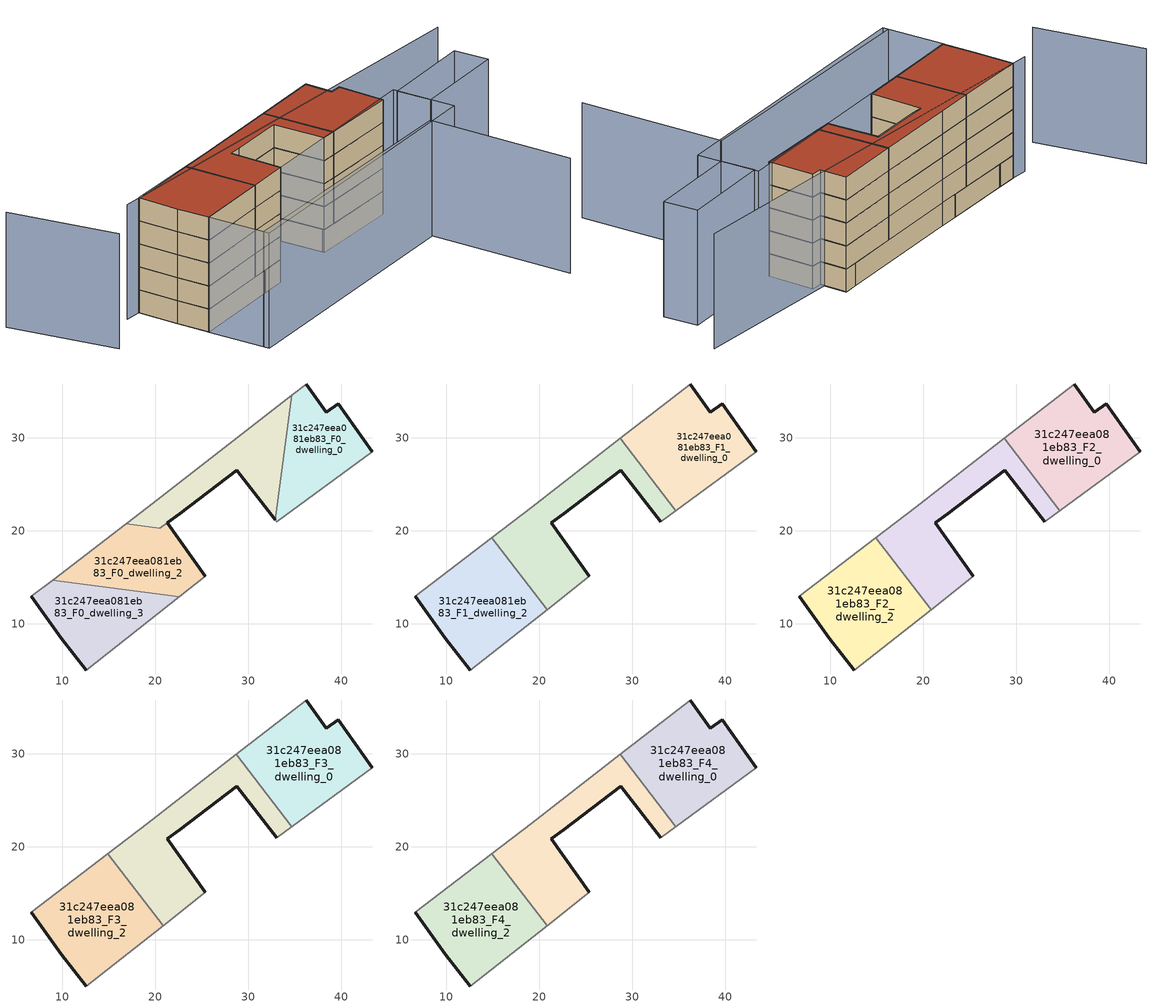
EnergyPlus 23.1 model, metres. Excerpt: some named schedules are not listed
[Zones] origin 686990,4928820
31c247eea081eb83_F0_dwelling_0
 floor ground (EU_floor_Construction): 43.34,28.52 39.7,33.67 38.39,32.75 36.24,35.79 34.68,34.58 32.91,21.19 33.08,20.97 z0
 wall outside (EU_wall_Construction): 36.24,35.79 38.39,32.75 39.7,33.67 43.34,28.52 z0:3
 wall adiabatic (EU_wall_Construction): 43.34,28.52 33.08,20.97 32.91,21.19 / 34.68,34.58 36.24,35.79 z0:3
 wall to 31c247eea081eb83_F0_dwelling_1 (EU_wall_Construction): 32.91,21.19 34.68,34.58 z0:3
31c247eea081eb83_F0_dwelling_1
 floor ground (EU_floor_Construction): 32.91,21.19 34.68,34.58 19.19,22.53 16.9,20.78 20.51,20.3 22.63,21.81 28.77,26.51 z0
 wall outside (EU_wall_Construction): 32.91,21.19 28.77,26.51 22.63,21.81 21.3,20.86 z0:3
 wall adiabatic (EU_wall_Construction): 16.9,20.78 19.19,22.53 34.68,34.58 z0:3
 wall to 31c247eea081eb83_F0_dwelling_2 (EU_wall_Construction): 20.5,20.3 16.9,20.78 / 21.3,20.86 20.51,20.3 z0:3; 20.5,20.3,2.99 20.51,20.3,0 20.5,20.3,0
31c247eea081eb83_F0_dwelling_2
 floor ground (EU_floor_Construction): 25.41,15.1 21.3,20.86 20.51,20.3 16.9,20.78 8.97,14.7 22.6,12.9 z0
 wall outside (EU_wall_Construction): 21.3,20.86 25.41,15.1 z0:3
 wall adiabatic (EU_wall_Construction): 8.97,14.7 16.9,20.78 / 25.41,15.1 22.6,12.9 z0:3
 wall to 31c247eea081eb83_F0_dwelling_3 (EU_wall_Construction): 22.6,12.9 8.97,14.7 z0:3
31c247eea081eb83_F0_dwelling_3
 floor ground (EU_floor_Construction): 22.6,12.9 8.97,14.7 6.7,12.95 9.93,8.47 12.59,5.03 z0
 wall outside (EU_wall_Construction): 12.59,5.03 9.93,8.47 6.7,12.95 z0:3
 wall adiabatic (EU_wall_Construction): 22.6,12.9 12.59,5.03 / 6.7,12.95 8.97,14.7 z0:3
31c247eea081eb83_F1_dwelling_0
 floor to 31c247eea081eb83_F0_dwelling_0 (EU_floor_Construction): 43.34,28.52 39.7,33.67 38.39,32.75 36.24,35.79 34.68,34.58 33.28,23.99 34.68,22.15 z3
 floor to 31c247eea081eb83_F0_dwelling_1 (EU_floor_Construction): 33.28,23.99 34.68,34.58 28.72,29.95 z3
 wall outside (EU_wall_Construction): 36.24,35.79 38.39,32.75 39.7,33.67 43.34,28.52 z3:6
 wall adiabatic (EU_wall_Construction): 43.34,28.52 34.68,22.15 / 28.72,29.95 36.24,35.79 z3:6
 wall to 31c247eea081eb83_F1_dwelling_1 (EU_wall_Construction): 34.68,22.15 28.72,29.95 z3:6
31c247eea081eb83_F1_dwelling_1
 floor to 31c247eea081eb83_F0_dwelling_0 (EU_floor_Construction): 34.68,22.15 33.28,23.99 32.91,21.19 33.08,20.97 z3
 floor to 31c247eea081eb83_F0_dwelling_1 (EU_floor_Construction): 32.91,21.19 33.28,23.99 28.72,29.95 19.19,22.53 16.9,20.78 20.5,20.3 22.63,21.81 28.77,26.51 z3
 floor to 31c247eea081eb83_F0_dwelling_2 (EU_floor_Construction): 25.41,15.1 21.3,20.86 20.51,20.3 16.9,20.78 14.93,19.27 19.49,13.31 22.6,12.9 z3
 floor to 31c247eea081eb83_F0_dwelling_3 (EU_floor_Construction): 22.6,12.9 19.49,13.31 20.85,11.53 z3
 wall outside (EU_wall_Construction): 33.08,20.97 28.77,26.51 22.63,21.81 21.3,20.86 25.41,15.1 z3:6
 wall adiabatic (EU_wall_Construction): 34.68,22.15 33.08,20.97 / 25.41,15.1 20.85,11.53 / 14.93,19.27 19.19,22.53 28.72,29.95 z3:6
 wall to 31c247eea081eb83_F1_dwelling_2 (EU_wall_Construction): 20.85,11.53 14.93,19.27 z3:6
31c247eea081eb83_F1_dwelling_2
 floor to 31c247eea081eb83_F0_dwelling_2 (EU_floor_Construction): 19.49,13.31 14.93,19.27 8.97,14.7 z3
 floor to 31c247eea081eb83_F0_dwelling_3 (EU_floor_Construction): 20.85,11.53 19.49,13.31 8.97,14.7 6.7,12.95 9.93,8.47 12.59,5.03 z3
 wall outside (EU_wall_Construction): 12.59,5.03 9.93,8.47 6.7,12.95 z3:6
 wall adiabatic (EU_wall_Construction): 20.85,11.53 12.59,5.03 / 6.7,12.95 14.93,19.27 z3:6
31c247eea081eb83_F2_dwelling_0
 floor to 31c247eea081eb83_F1_dwelling_0 (EU_floor_Construction): 43.34,28.52 39.7,33.67 38.39,32.75 36.24,35.79 28.72,29.95 34.68,22.15 z6
 wall outside (EU_wall_Construction): 36.24,35.79 38.39,32.75 39.7,33.67 43.34,28.52 z6:9
 wall adiabatic (EU_wall_Construction): 43.34,28.52 34.68,22.15 / 28.72,29.95 36.24,35.79 z6:9
 wall to 31c247eea081eb83_F2_dwelling_1 (EU_wall_Construction): 34.68,22.15 28.72,29.95 z6:9
31c247eea081eb83_F2_dwelling_1
 floor to 31c247eea081eb83_F1_dwelling_1 (EU_floor_Construction): 33.08,20.97 34.68,22.15 28.72,29.95 19.19,22.53 14.93,19.27 20.85,11.53 25.41,15.1 21.3,20.86 22.63,21.81 28.77,26.51 z6
 wall outside (EU_wall_Construction): 33.08,20.97 28.77,26.51 22.63,21.81 21.3,20.86 25.41,15.1 z6:9
 wall adiabatic (EU_wall_Construction): 34.68,22.15 33.08,20.97 / 25.41,15.1 20.85,11.53 / 14.93,19.27 19.19,22.53 28.72,29.95 z6:9
 wall to 31c247eea081eb83_F2_dwelling_2 (EU_wall_Construction): 20.85,11.53 14.93,19.27 z6:9
31c247eea081eb83_F2_dwelling_2
 floor to 31c247eea081eb83_F1_dwelling_2 (EU_floor_Construction): 20.85,11.53 14.93,19.27 6.7,12.95 9.93,8.47 12.59,5.03 z6
 wall outside (EU_wall_Construction): 12.59,5.03 9.93,8.47 6.7,12.95 z6:9
 wall adiabatic (EU_wall_Construction): 20.85,11.53 12.59,5.03 / 6.7,12.95 14.93,19.27 z6:9
31c247eea081eb83_F3_dwelling_0
 floor to 31c247eea081eb83_F2_dwelling_0 (EU_floor_Construction): 43.34,28.52 39.7,33.67 38.39,32.75 36.24,35.79 28.72,29.95 34.68,22.15 z9
 wall outside (EU_wall_Construction): 36.24,35.79 38.39,32.75 39.7,33.67 43.34,28.52 z9:12
 wall adiabatic (EU_wall_Construction): 43.34,28.52 34.68,22.15 / 28.72,29.95 36.24,35.79 z9:12
 wall to 31c247eea081eb83_F3_dwelling_1 (EU_wall_Construction): 34.68,22.15 28.72,29.95 z9:12
31c247eea081eb83_F3_dwelling_1
 floor to 31c247eea081eb83_F2_dwelling_1 (EU_floor_Construction): 33.08,20.97 34.68,22.15 28.72,29.95 19.19,22.53 14.93,19.27 20.85,11.53 25.41,15.1 21.3,20.86 22.63,21.81 28.77,26.51 z9
 wall outside (EU_wall_Construction): 33.08,20.97 28.77,26.51 22.63,21.81 21.3,20.86 25.41,15.1 z9:12
 wall adiabatic (EU_wall_Construction): 34.68,22.15 33.08,20.97 / 25.41,15.1 20.85,11.53 / 14.93,19.27 19.19,22.53 28.72,29.95 z9:12
 wall to 31c247eea081eb83_F3_dwelling_2 (EU_wall_Construction): 20.85,11.53 14.93,19.27 z9:12
31c247eea081eb83_F3_dwelling_2
 floor to 31c247eea081eb83_F2_dwelling_2 (EU_floor_Construction): 20.85,11.53 14.93,19.27 6.7,12.95 9.93,8.47 12.59,5.03 z9
 wall outside (EU_wall_Construction): 12.59,5.03 9.93,8.47 6.7,12.95 z9:12
 wall adiabatic (EU_wall_Construction): 20.85,11.53 12.59,5.03 / 6.7,12.95 14.93,19.27 z9:12
31c247eea081eb83_F4_dwelling_0
 floor to 31c247eea081eb83_F3_dwelling_0 (EU_floor_Construction): 43.34,28.52 39.7,33.67 38.39,32.75 36.24,35.79 28.72,29.95 34.68,22.15 z12
 wall outside (EU_wall_Construction): 36.24,35.79 38.39,32.75 39.7,33.67 43.34,28.52 z12:15
 wall adiabatic (EU_wall_Construction): 43.34,28.52 34.68,22.15 / 28.72,29.95 36.24,35.79 z12:15
 wall to 31c247eea081eb83_F4_dwelling_1 (EU_wall_Construction): 34.68,22.15 28.72,29.95 z12:15
 roof outside (EU_roof_Construction): 39.7,33.67 43.34,28.52 34.68,22.15 28.72,29.95 36.24,35.79 38.39,32.75 z15
31c247eea081eb83_F4_dwelling_1
 floor to 31c247eea081eb83_F3_dwelling_1 (EU_floor_Construction): 33.08,20.97 34.68,22.15 28.72,29.95 19.19,22.53 14.93,19.27 20.85,11.53 25.41,15.1 21.3,20.86 22.63,21.81 28.77,26.51 z12
 wall outside (EU_wall_Construction): 33.08,20.97 28.77,26.51 22.63,21.81 21.3,20.86 25.41,15.1 z12:15
 wall adiabatic (EU_wall_Construction): 34.68,22.15 33.08,20.97 / 25.41,15.1 20.85,11.53 / 14.93,19.27 19.19,22.53 28.72,29.95 z12:15
 wall to 31c247eea081eb83_F4_dwelling_2 (EU_wall_Construction): 20.85,11.53 14.93,19.27 z12:15
 roof outside (EU_roof_Construction): 28.72,29.95 34.68,22.15 33.08,20.97 28.77,26.51 22.63,21.81 21.3,20.86 25.41,15.1 20.85,11.53 14.93,19.27 19.19,22.53 z15
31c247eea081eb83_F4_dwelling_2
 floor to 31c247eea081eb83_F3_dwelling_2 (EU_floor_Construction): 20.85,11.53 14.93,19.27 6.7,12.95 9.93,8.47 12.59,5.03 z12
 wall outside (EU_wall_Construction): 12.59,5.03 9.93,8.47 6.7,12.95 z12:15
 wall adiabatic (EU_wall_Construction): 20.85,11.53 12.59,5.03 / 6.7,12.95 14.93,19.27 z12:15
 roof outside (EU_roof_Construction): 14.93,19.27 20.85,11.53 12.59,5.03 9.93,8.47 6.7,12.95 z15
shading: -9.42,14.71 1.05,4.49 / 17.25,-0.97 46.48,21.13 / 46.48,21.13 58.29,5.51 / 56.36,45.06 4.79,11.72 / 50.59,24.01 17.72,-1.59 / 17.72,-1.59 12.53,5.08 / 12.53,5.08 45.4,30.67 / 45.4,30.67 50.59,24.01 / 45.68,30.14 55.96,38.3 / 55.96,38.3 58.85,34.65 / 58.85,34.65 48.57,26.49 / 48.57,26.49 45.68,30.14 z0:15
[Building]
EU S2 Campaign: North Axis=0; Terrain=City; Solar Distribution=FullExterior
[Site:Location]
Bologna: Latitude=44.5; Longitude=11.25; Time Zone=1; Elevation=37
[SizingPeriod:WeatherFileDays]
AnnualSizingPeriod: Begin Month=1; Begin Day of Month=1; End Month=12; End Day of Month=31; Day of Week for Start Day=Monday; Use Weather File Daylight Saving Period=No; Use Weather File Rain and Snow Indicators=No
[MATERIAL]
EU_InternalMass_Material: Roughness=MediumRough; Thickness=0.1; Conductivity=1; Density=1800; Specific Heat=900; Thermal Absorptance=0.9; Solar Absorptance=0.7; Visible Absorptance=0.7
[MATERIAL:NOMASS] Roughness=MediumRough; Thermal Absorptance=0.9; Solar Absorptance=0.7; Visible Absorptance=0.7
Name | Thermal Resistance
EU_wall_NoMass | 0.905828
EU_roof_NoMass | 0.37593
EU_floor_NoMass | 0.67114
[CONSTRUCTION]
EU_wall_Construction: EU_wall_NoMass
EU_roof_Construction: EU_roof_NoMass
EU_floor_Construction: EU_floor_NoMass
EU_InternalMass_Construction: EU_InternalMass_Material
[ZONE] Type=1; Multiplier=1; Ceiling Height=autocalculate; Floor Area=autocalculate; Part of Total Floor Area=Yes
Name | Volume
31c247eea081eb83_F0_dwelling_0 | 231.346
31c247eea081eb83_F1_dwelling_0; 31c247eea081eb83_F1_dwelling_2 | 308.476
31c247eea081eb83_F2_dwelling_0; 31c247eea081eb83_F3_dwelling_0; 31c247eea081eb83_F4_dwelling_0; 31c247eea081eb83_F1_dwelling_1 | 308.487
31c247eea081eb83_F0_dwelling_1 | 230.057
31c247eea081eb83_F2_dwelling_1; 31c247eea081eb83_F3_dwelling_1; 31c247eea081eb83_F4_dwelling_1 | 308.495
31c247eea081eb83_F0_dwelling_2 | 232.693
31c247eea081eb83_F2_dwelling_2; 31c247eea081eb83_F3_dwelling_2; 31c247eea081eb83_F4_dwelling_2 | 308.481
31c247eea081eb83_F0_dwelling_3 | 231.362
[INTERNALMASS] Construction=EU_InternalMass_Construction
Name | Zone or ZoneList | Surface Area
31c247eea081eb83_F0_dwelling_0_EU_InternalMass | 31c247eea081eb83_F0_dwelling_0 | 77.1157
31c247eea081eb83_F0_dwelling_1_EU_InternalMass | 31c247eea081eb83_F0_dwelling_1 | 76.6873
31c247eea081eb83_F0_dwelling_2_EU_InternalMass | 31c247eea081eb83_F0_dwelling_2 | 77.5636
31c247eea081eb83_F0_dwelling_3_EU_InternalMass | 31c247eea081eb83_F0_dwelling_3 | 77.1206
31c247eea081eb83_F1_dwelling_0_EU_InternalMass | 31c247eea081eb83_F1_dwelling_0 | 102.829
31c247eea081eb83_F1_dwelling_1_EU_InternalMass | 31c247eea081eb83_F1_dwelling_1 | 102.832
31c247eea081eb83_F1_dwelling_2_EU_InternalMass | 31c247eea081eb83_F1_dwelling_2 | 102.827
31c247eea081eb83_F2_dwelling_0_EU_InternalMass | 31c247eea081eb83_F2_dwelling_0 | 102.829
31c247eea081eb83_F2_dwelling_1_EU_InternalMass | 31c247eea081eb83_F2_dwelling_1 | 102.832
31c247eea081eb83_F2_dwelling_2_EU_InternalMass | 31c247eea081eb83_F2_dwelling_2 | 102.827
31c247eea081eb83_F3_dwelling_0_EU_InternalMass | 31c247eea081eb83_F3_dwelling_0 | 102.829
31c247eea081eb83_F3_dwelling_1_EU_InternalMass | 31c247eea081eb83_F3_dwelling_1 | 102.832
31c247eea081eb83_F3_dwelling_2_EU_InternalMass | 31c247eea081eb83_F3_dwelling_2 | 102.827
31c247eea081eb83_F4_dwelling_0_EU_InternalMass | 31c247eea081eb83_F4_dwelling_0 | 102.829
31c247eea081eb83_F4_dwelling_1_EU_InternalMass | 31c247eea081eb83_F4_dwelling_1 | 102.832
31c247eea081eb83_F4_dwelling_2_EU_InternalMass | 31c247eea081eb83_F4_dwelling_2 | 102.827
[OTHEREQUIPMENT] Fuel Type=Electricity; Design Level Calculation Method=Watts/Area; Power per Zone Floor Area=1; Fraction Latent=0; Fraction Radiant=0; Fraction Lost=0; Carbon Dioxide Generation Rate=0; EndUse Subcategory=EU_Step8_InternalGains
Name | Zone or ZoneList or Space or SpaceList | Schedule
EU_Step8_InternalGain_31c247eea081eb83_F0_dwelling_0_f000 | 31c247eea081eb83_F0_dwelling_0 | EU_Step8_GainSchedule_31c247eea081eb83_F0_dwelling_0_f000
EU_Step8_InternalGain_31c247eea081eb83_F0_dwelling_1_f000 | 31c247eea081eb83_F0_dwelling_1 | EU_Step8_GainSchedule_31c247eea081eb83_F0_dwelling_1_f000
EU_Step8_InternalGain_31c247eea081eb83_F0_dwelling_2_f000 | 31c247eea081eb83_F0_dwelling_2 | EU_Step8_GainSchedule_31c247eea081eb83_F0_dwelling_2_f000
EU_Step8_InternalGain_31c247eea081eb83_F0_dwelling_3_f000 | 31c247eea081eb83_F0_dwelling_3 | EU_Step8_GainSchedule_31c247eea081eb83_F0_dwelling_3_f000
EU_Step8_InternalGain_31c247eea081eb83_F1_dwelling_0_f000 | 31c247eea081eb83_F1_dwelling_0 | EU_Step8_GainSchedule_31c247eea081eb83_F1_dwelling_0_f000
EU_Step8_InternalGain_31c247eea081eb83_F1_dwelling_1_f000 | 31c247eea081eb83_F1_dwelling_1 | EU_Step8_GainSchedule_31c247eea081eb83_F1_dwelling_1_f000
EU_Step8_InternalGain_31c247eea081eb83_F1_dwelling_2_f000 | 31c247eea081eb83_F1_dwelling_2 | EU_Step8_GainSchedule_31c247eea081eb83_F1_dwelling_2_f000
EU_Step8_InternalGain_31c247eea081eb83_F2_dwelling_0_f000 | 31c247eea081eb83_F2_dwelling_0 | EU_Step8_GainSchedule_31c247eea081eb83_F2_dwelling_0_f000
EU_Step8_InternalGain_31c247eea081eb83_F2_dwelling_1_f000 | 31c247eea081eb83_F2_dwelling_1 | EU_Step8_GainSchedule_31c247eea081eb83_F2_dwelling_1_f000
EU_Step8_InternalGain_31c247eea081eb83_F2_dwelling_2_f000 | 31c247eea081eb83_F2_dwelling_2 | EU_Step8_GainSchedule_31c247eea081eb83_F2_dwelling_2_f000
EU_Step8_InternalGain_31c247eea081eb83_F3_dwelling_0_f000 | 31c247eea081eb83_F3_dwelling_0 | EU_Step8_GainSchedule_31c247eea081eb83_F3_dwelling_0_f000
EU_Step8_InternalGain_31c247eea081eb83_F3_dwelling_1_f000 | 31c247eea081eb83_F3_dwelling_1 | EU_Step8_GainSchedule_31c247eea081eb83_F3_dwelling_1_f000
EU_Step8_InternalGain_31c247eea081eb83_F3_dwelling_2_f000 | 31c247eea081eb83_F3_dwelling_2 | EU_Step8_GainSchedule_31c247eea081eb83_F3_dwelling_2_f000
EU_Step8_InternalGain_31c247eea081eb83_F4_dwelling_0_f000 | 31c247eea081eb83_F4_dwelling_0 | EU_Step8_GainSchedule_31c247eea081eb83_F4_dwelling_0_f000
EU_Step8_InternalGain_31c247eea081eb83_F4_dwelling_1_f000 | 31c247eea081eb83_F4_dwelling_1 | EU_Step8_GainSchedule_31c247eea081eb83_F4_dwelling_1_f000
EU_Step8_InternalGain_31c247eea081eb83_F4_dwelling_2_f000 | 31c247eea081eb83_F4_dwelling_2 | EU_Step8_GainSchedule_31c247eea081eb83_F4_dwelling_2_f000
[ZONEVENTILATION:DESIGNFLOWRATE] Schedule=EU_AlwaysOn; Design Flow Rate Calculation Method=AirChanges/Hour; Air Changes per Hour=0.73129; Ventilation Type=Natural; Fan Pressure Rise=0; Fan Total Efficiency=1; Constant Term Coefficient=1; Temperature Term Coefficient=0; Velocity Term Coefficient=0; Velocity Squared Term Coefficient=0; Minimum Indoor Temperature=-100; Maximum Indoor Temperature=100; Delta Temperature=-100; Minimum Outdoor Temperature=-100; Maximum Outdoor Temperature=100; Maximum Wind Speed=40
Name | Zone or ZoneList or Space or SpaceList
EU_ConstantAir_31c247eea081eb83_F0_dwelling_0 | 31c247eea081eb83_F0_dwelling_0
EU_ConstantAir_31c247eea081eb83_F0_dwelling_1 | 31c247eea081eb83_F0_dwelling_1
EU_ConstantAir_31c247eea081eb83_F0_dwelling_2 | 31c247eea081eb83_F0_dwelling_2
EU_ConstantAir_31c247eea081eb83_F0_dwelling_3 | 31c247eea081eb83_F0_dwelling_3
EU_ConstantAir_31c247eea081eb83_F1_dwelling_0 | 31c247eea081eb83_F1_dwelling_0
EU_ConstantAir_31c247eea081eb83_F1_dwelling_1 | 31c247eea081eb83_F1_dwelling_1
EU_ConstantAir_31c247eea081eb83_F1_dwelling_2 | 31c247eea081eb83_F1_dwelling_2
EU_ConstantAir_31c247eea081eb83_F2_dwelling_0 | 31c247eea081eb83_F2_dwelling_0
EU_ConstantAir_31c247eea081eb83_F2_dwelling_1 | 31c247eea081eb83_F2_dwelling_1
EU_ConstantAir_31c247eea081eb83_F2_dwelling_2 | 31c247eea081eb83_F2_dwelling_2
EU_ConstantAir_31c247eea081eb83_F3_dwelling_0 | 31c247eea081eb83_F3_dwelling_0
EU_ConstantAir_31c247eea081eb83_F3_dwelling_1 | 31c247eea081eb83_F3_dwelling_1
EU_ConstantAir_31c247eea081eb83_F3_dwelling_2 | 31c247eea081eb83_F3_dwelling_2
EU_ConstantAir_31c247eea081eb83_F4_dwelling_0 | 31c247eea081eb83_F4_dwelling_0
EU_ConstantAir_31c247eea081eb83_F4_dwelling_1 | 31c247eea081eb83_F4_dwelling_1
EU_ConstantAir_31c247eea081eb83_F4_dwelling_2 | 31c247eea081eb83_F4_dwelling_2
[HVACTEMPLATE:THERMOSTAT] Constant Heating Setpoint=20; Constant Cooling Setpoint=50
EU_HeatOnly_31c247eea081eb83_F0_dwelling_0; EU_HeatOnly_31c247eea081eb83_F0_dwelling_1; EU_HeatOnly_31c247eea081eb83_F0_dwelling_2; EU_HeatOnly_31c247eea081eb83_F0_dwelling_3; EU_HeatOnly_31c247eea081eb83_F1_dwelling_0; EU_HeatOnly_31c247eea081eb83_F1_dwelling_1; EU_HeatOnly_31c247eea081eb83_F1_dwelling_2; EU_HeatOnly_31c247eea081eb83_F2_dwelling_0; EU_HeatOnly_31c247eea081eb83_F2_dwelling_1; EU_HeatOnly_31c247eea081eb83_F2_dwelling_2; EU_HeatOnly_31c247eea081eb83_F3_dwelling_0; EU_HeatOnly_31c247eea081eb83_F3_dwelling_1; EU_HeatOnly_31c247eea081eb83_F3_dwelling_2; EU_HeatOnly_31c247eea081eb83_F4_dwelling_0; EU_HeatOnly_31c247eea081eb83_F4_dwelling_1; EU_HeatOnly_31c247eea081eb83_F4_dwelling_2
[HVACTEMPLATE:ZONE:IDEALLOADSAIRSYSTEM] System Availability Schedule=EU_AlwaysOn; Maximum Heating Supply Air Temperature=50; Minimum Cooling Supply Air Temperature=13; Maximum Heating Supply Air Humidity Ratio=0.0156; Minimum Cooling Supply Air Humidity Ratio=0.0077; Heating Limit=NoLimit; Cooling Limit=NoLimit; Heating Availability Schedule=EU_AlwaysOn; Cooling Availability Schedule=EU_CoolingOff; Dehumidification Control Type=ConstantSensibleHeatRatio; Cooling Sensible Heat Ratio=0.7; Dehumidification Setpoint=60; Humidification Control Type=None; Humidification Setpoint=30; Outdoor Air Method=None; Outdoor Air Flow Rate per Person=0.00944; Outdoor Air Flow Rate per Zone Floor Area=0; Outdoor Air Flow Rate per Zone=0; Demand Controlled Ventilation Type=None; Outdoor Air Economizer Type=NoEconomizer; Heat Recovery Type=None; Sensible Heat Recovery Effectiveness=0.7; Latent Heat Recovery Effectiveness=0.65
Name | Template Thermostat
31c247eea081eb83_F0_dwelling_0 | EU_HeatOnly_31c247eea081eb83_F0_dwelling_0
31c247eea081eb83_F0_dwelling_1 | EU_HeatOnly_31c247eea081eb83_F0_dwelling_1
31c247eea081eb83_F0_dwelling_2 | EU_HeatOnly_31c247eea081eb83_F0_dwelling_2
31c247eea081eb83_F0_dwelling_3 | EU_HeatOnly_31c247eea081eb83_F0_dwelling_3
31c247eea081eb83_F1_dwelling_0 | EU_HeatOnly_31c247eea081eb83_F1_dwelling_0
31c247eea081eb83_F1_dwelling_1 | EU_HeatOnly_31c247eea081eb83_F1_dwelling_1
31c247eea081eb83_F1_dwelling_2 | EU_HeatOnly_31c247eea081eb83_F1_dwelling_2
31c247eea081eb83_F2_dwelling_0 | EU_HeatOnly_31c247eea081eb83_F2_dwelling_0
31c247eea081eb83_F2_dwelling_1 | EU_HeatOnly_31c247eea081eb83_F2_dwelling_1
31c247eea081eb83_F2_dwelling_2 | EU_HeatOnly_31c247eea081eb83_F2_dwelling_2
31c247eea081eb83_F3_dwelling_0 | EU_HeatOnly_31c247eea081eb83_F3_dwelling_0
31c247eea081eb83_F3_dwelling_1 | EU_HeatOnly_31c247eea081eb83_F3_dwelling_1
